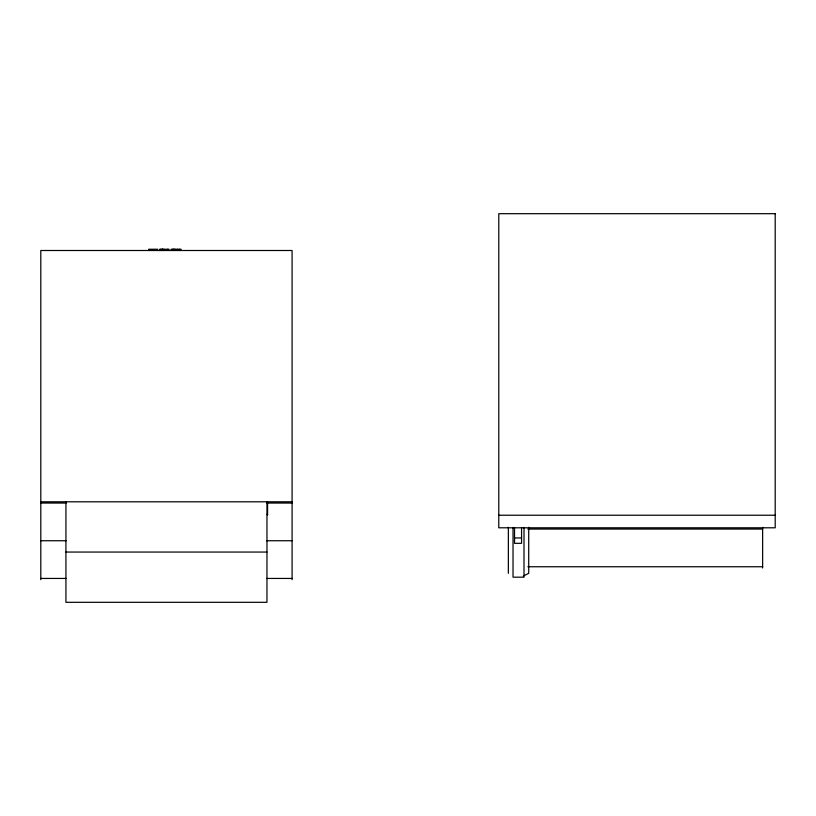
<?xml version="1.0" encoding="UTF-8"?>
<svg xmlns="http://www.w3.org/2000/svg" width="816" height="816" viewBox="0 0 816 816"><rect width="100%" height="100%" fill="white"/><g stroke="black" fill="none" stroke-linecap="round" stroke-linejoin="round"><path stroke-width="1.22" d="M523.301 576.035L528.717 573.332L528.717 527.289M157.845 249.247L148.747 249.247L148.747 250.502M40.8 501.799L292.087 501.799M40.8 503.054L66.188 503.054M266.71 503.054L292.087 503.054M266.965 514.355L267.587 514.355M498.78 515.233L775.2 515.233M527.84 529.064L762.634 529.064M514.529 537.958L521.567 537.958M40.8 540.743L66.188 540.743M266.71 540.743L292.087 540.743M65.933 552.055L266.965 552.055M527.84 566.753L762.634 566.753M40.8 578.442L66.188 578.442M266.71 578.442L292.087 578.442M762.634 527.381L762.634 568.007M524.005 527.381L524.005 577.187L513.029 577.187L513.029 527.381M521.567 527.544L521.567 543.323L514.529 543.323L514.529 527.544M508.358 527.289L508.358 573.332M292.087 579.697L292.087 250.502L40.8 250.502L40.8 579.697M267.587 501.799L267.587 514.988M266.965 501.799L266.965 602.31L65.933 602.31L65.933 501.799M181.019 250.502L181.019 249.247L171.136 249.247L171.136 250.502M179.612 249.247L179.612 250.502M177.317 249.247L177.317 250.502M174.981 249.247L174.981 250.502M174.114 249.247L174.114 250.502M173.604 249.247L173.604 250.502M172.329 249.247L172.329 250.502M169.004 250.502L169.004 249.247L159.64 249.247L159.64 250.502M167.81 249.247L167.81 250.502M163.822 249.247L163.822 250.502M162.608 249.247L162.608 250.502M162.292 249.247L162.292 250.502M162.068 249.247L162.068 250.502M160.823 249.247L160.823 250.502M775.2 213.69L498.78 213.69L498.78 527.799L775.2 527.799L775.2 213.69"/></g></svg>
